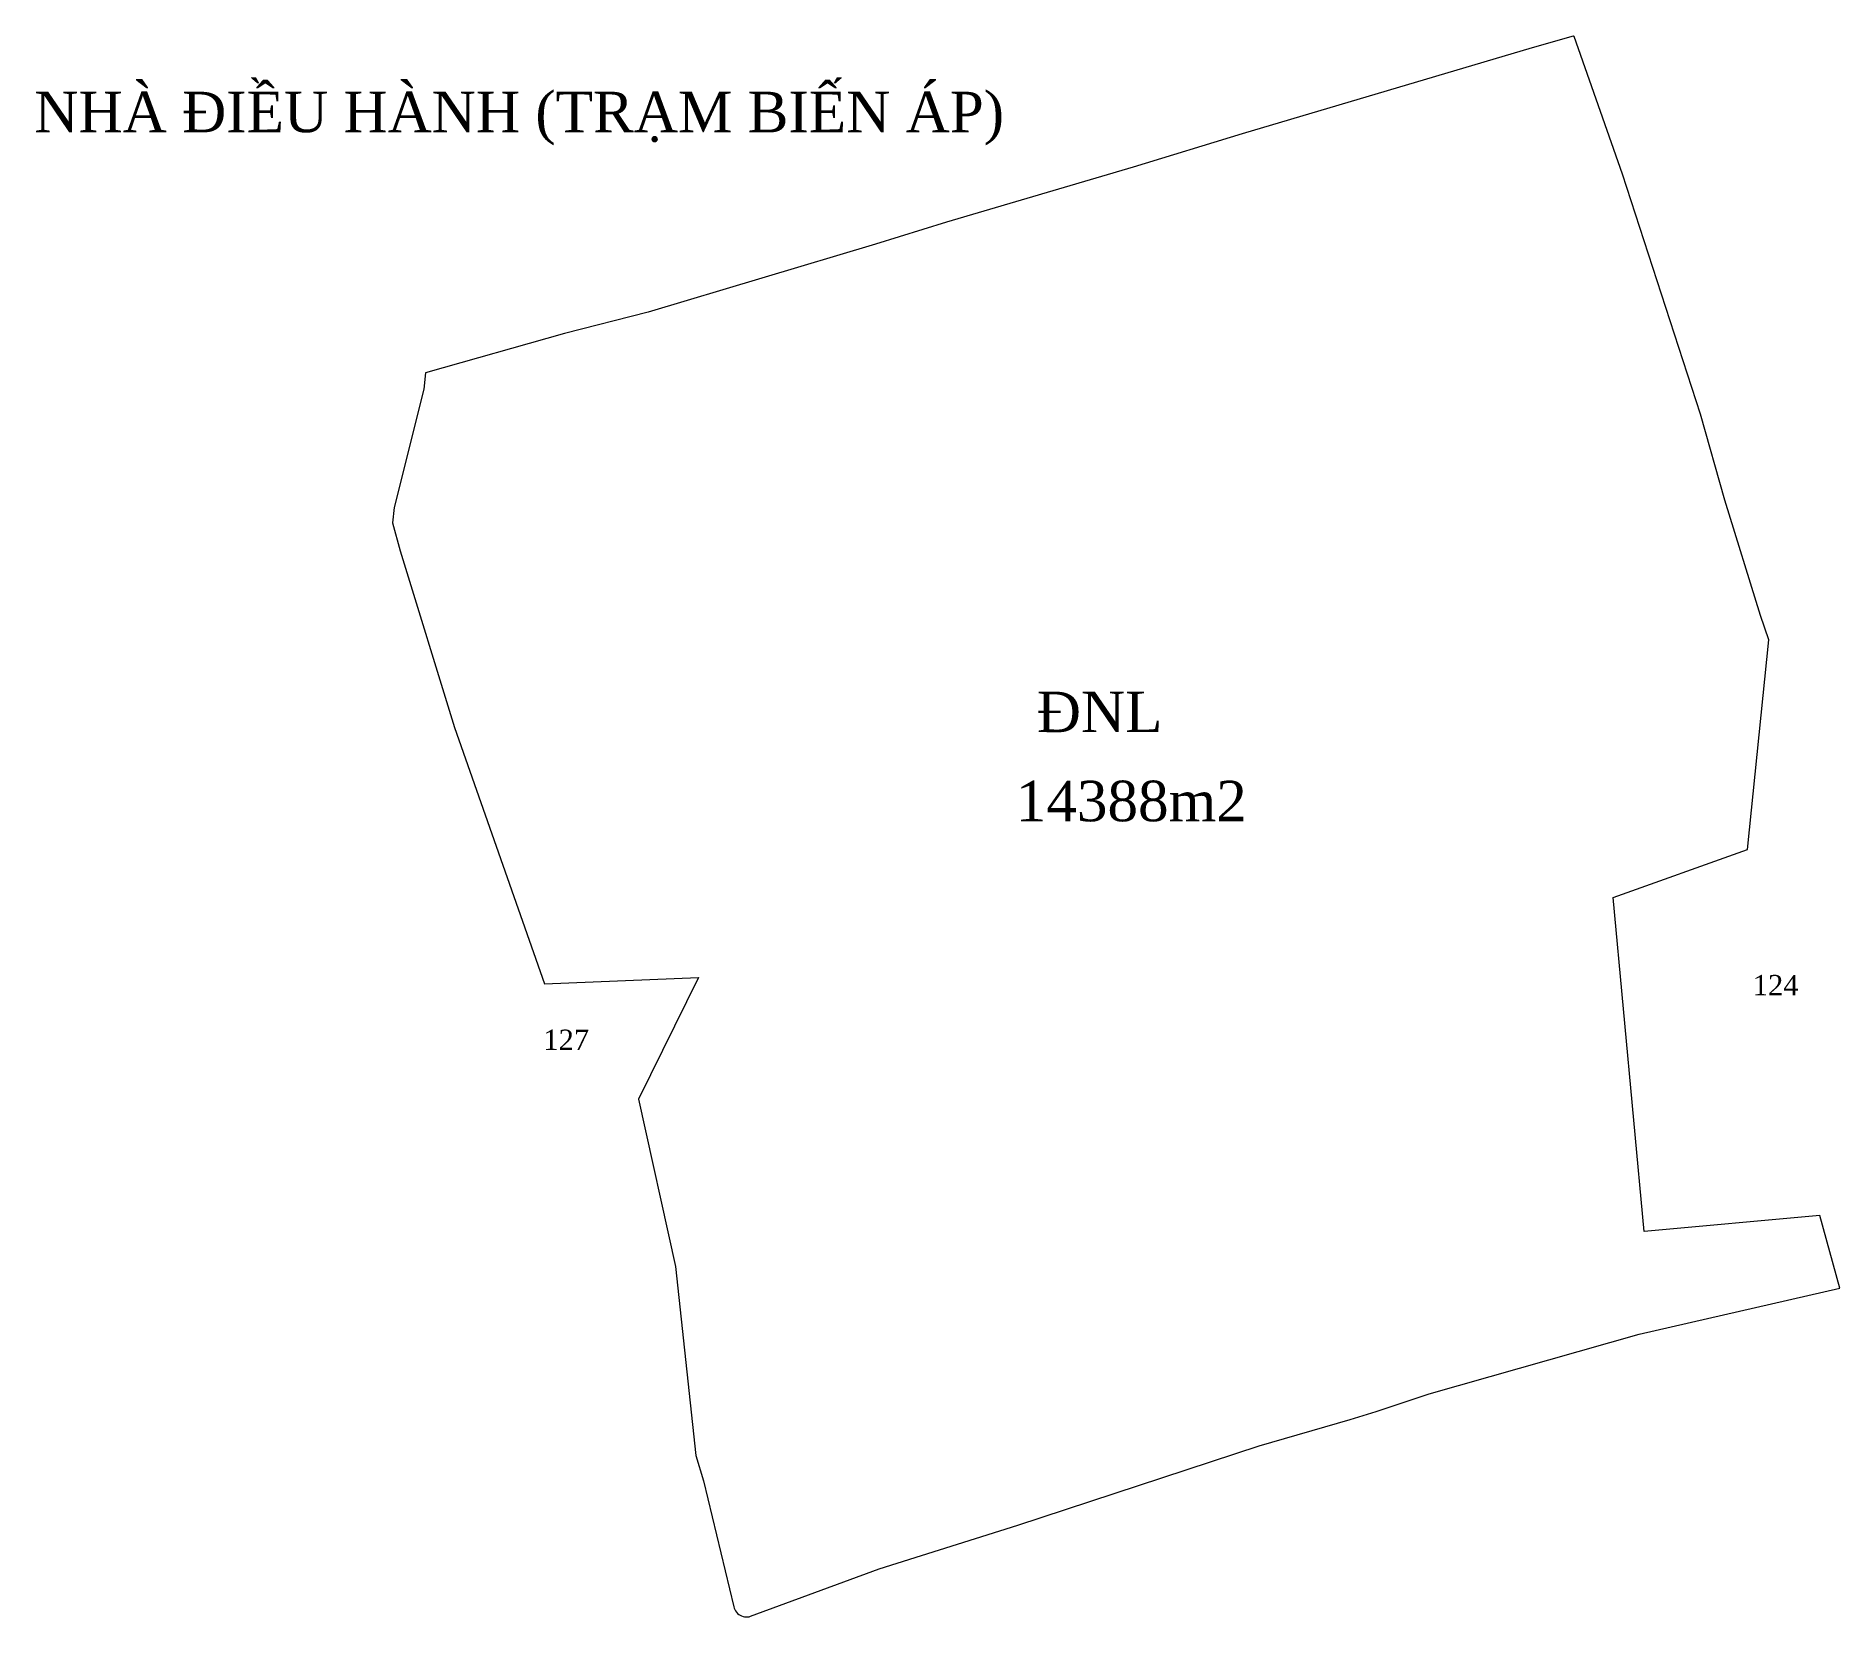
# Model space of a CAD drawing. Header units: metres. Extents: x 547375 to 547553, y 1841861 to 1842017.
import ezdxf
from ezdxf.enums import TextEntityAlignment as Align

# ---------------------------------------------------------------- set-up
doc = ezdxf.new("R2010")
doc.units = ezdxf.units.M
doc.header["$MEASUREMENT"] = 0
doc.layers.add('Level 13', color=7, linetype='Continuous', lineweight=0)
doc.layers.add('Level 30', color=7, linetype='Continuous', lineweight=0)
doc.styles.add('Style-Times New Roman', font='times.ttf')

msp = doc.modelspace()

# ---------------------------------------------------------------- linework, layer by layer
at = {"layer": 'Level 30', "color": 5, "lineweight": 0, "flags": 128}
for points in [[(547545.99, 1841957.84), (547545.19, 1841960.26), (547541.66, 1841971.65), (547539.24, 1841980.12), (547531.54, 1842003.85), (547526.75, 1842017.43), (547526.74, 1842017.44), (547526.71, 1842017.47), (547526.68, 1842017.47), (547522.6, 1842016.3), (547493.96, 1842007.83), (547483.2, 1842004.53), (547464.76, 1841999.1), (547457.74, 1841996.91), (547435.27, 1841990.21), (547426.99, 1841988.1), (547413.28, 1841984.2), (547413.1, 1841982.59), (547410.16, 1841970.92), (547410, 1841969.41), (547410.77, 1841966.65), (547416.13, 1841949.18), (547425.02, 1841923.87), (547440.24, 1841924.51)], [(547530.61, 1841932.41), (547543.9, 1841937.15), (547545.99, 1841957.84)], [(547440.24, 1841924.51), (547434.31, 1841912.49), (547437.98, 1841895.94), (547439.99, 1841877.29), (547439.99, 1841877.29), (547440.73, 1841874.8), (547443.72, 1841862.35), (547443.77, 1841862.21), (547443.83, 1841862.07), (547443.9, 1841861.94), (547444, 1841861.81), (547444.1, 1841861.7), (547444.22, 1841861.6), (547444.35, 1841861.52), (547444.49, 1841861.45), (547444.64, 1841861.4), (547444.79, 1841861.36), (547444.94, 1841861.35), (547445.09, 1841861.35), (547445.24, 1841861.37), (547445.39, 1841861.41), (547458.1, 1841866.11), (547471.78, 1841870.42), (547495.65, 1841878.24), (547504.63, 1841880.86), (547507.2, 1841881.65), (547512.44, 1841883.38), (547533.19, 1841889.26), (547553.02, 1841893.82), (547551.04, 1841900.99), (547533.68, 1841899.4), (547530.61, 1841932.41)]]:
    msp.add_lwpolyline(points, dxfattribs=at)

# ---------------------------------------------------------------- texts
at = {"layer": 'Level 13', "color": 5, "linetype": 'Continuous', "lineweight": 0, "style": 'Style-Times New Roman'}
for s, height, p in [('NHÀ ĐIỀU HÀNH (TRẠM BIẾN ÁP)', 4, (547422.53, 1842009.98)), ('ĐNL', 4, (547479.88, 1841950.73)), ('14388m2', 4, (547483, 1841941.93)), ('124', 2, (547546.67, 1841923.75)), ('127', 2, (547427.17, 1841918.35))]:
    msp.add_text(s, height=height, dxfattribs=at).set_placement(p, align=Align.MIDDLE_CENTER)

doc.saveas('drawing.dxf')
